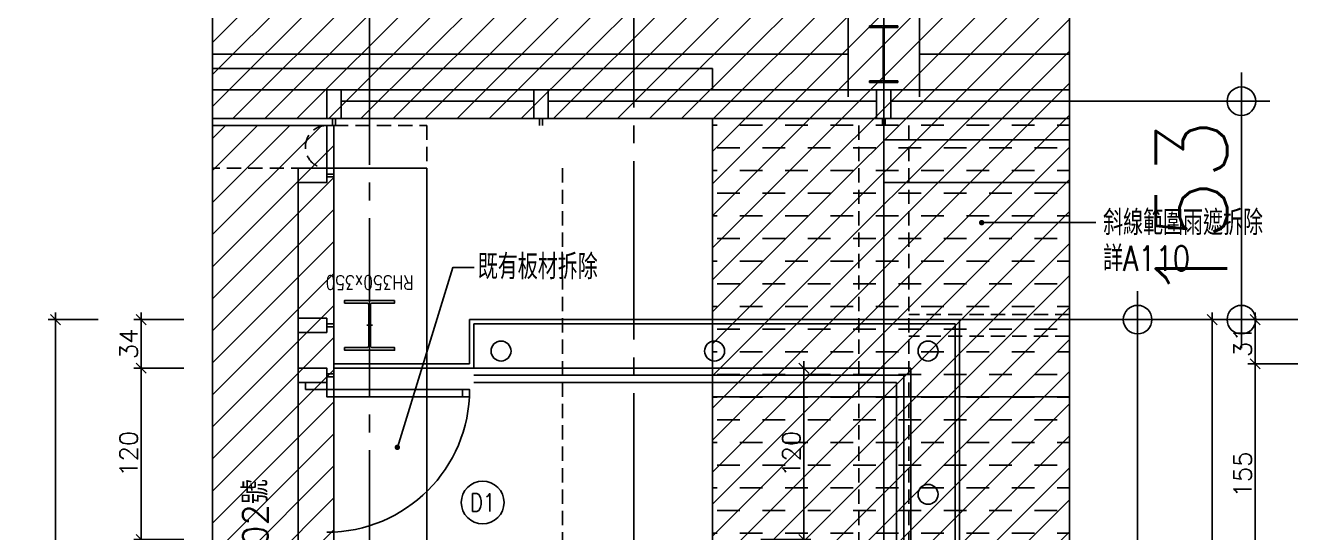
# Model space of a CAD drawing. Extents: x -8100 to 9725, y -5500 to 5149.
# Drawn here: x 119 to 1019, y 715 to 1070 of the extents above; entities that cross this region are included whole.
import ezdxf
from ezdxf.enums import TextEntityAlignment as Align
from ezdxf.xclip import XClip

# ---------------------------------------------------------------- set-up
doc = ezdxf.new("R2010")
doc.units = 0
doc.header["$LTSCALE"] = 50
doc.header["$XCLIPFRAME"] = 0
for name, pattern in [('COL-CEN-LIN', [3.25, 2.5, -0.25, 0.25, -0.25]), ('HIDDEN', [0.3, 0.2, -0.1]), ('XFa-20-FF1Stair$0$RDR1xFa-20$0$HIDDEN', [0.3, 0.2, -0.1]), ('XFa-20-FF1Stair$0$XFa-20$0$XFa-20$0$HIDDEN', [0.3, 0.2, -0.1])]:
    doc.linetypes.add(name, pattern=pattern)
for name, color, linetype in [('12', 12, 'Continuous'), ('CCL', 15, 'COL-CEN-LIN'), ('COL-S', 2, 'Continuous'), ('Demolishment', 15, 'Continuous'), ('DIM', 12, 'Continuous'), ('DOR', 4, 'Continuous'), ('FLOOR', 8, 'Continuous'), ('HATCH', 15, 'Continuous'), ('HR', 4, 'Continuous'), ('ina', 4, 'Continuous'), ('inl', 12, 'Continuous'), ('INT', 4, 'Continuous'), ('MD', 12, 'Continuous'), ('ND', 4, 'Continuous'), ('TXT', 4, 'Continuous'), ('WIN', 12, 'Continuous'), ('WIN-S', 4, 'Continuous'), ('XFa-20-FF1Stair$0$BLOCK', 7, 'Continuous'), ('XFa-20-FF1Stair$0$RDR1xFa-20$0$4', 4, 'Continuous'), ('XFa-20-FF1Stair$0$RDR1xFa-20$0$8', 8, 'Continuous'), ('XFa-20-FF1Stair$0$RDR1xFa-20$0$COL-S', 2, 'Continuous'), ('XFa-20-FF1Stair$0$RDR1xFa-20$0$EXPANSION', 6, 'XFa-20-FF1Stair$0$RDR1xFa-20$0$HIDDEN'), ('XFa-20-FF1Stair$0$RDR1xFa-20$0$HID-BEAM', 5, 'XFa-20-FF1Stair$0$RDR1xFa-20$0$HIDDEN'), ('XFa-20-FF1Stair$0$RDR1xFa-20$0$WIN-S', 4, 'Continuous'), ('XFa-20-FF1Stair$0$WALL-V', 3, 'Continuous'), ('XFa-20-FF1Stair$0$WIN', 12, 'Continuous'), ('XFa-20-FF1Stair$0$WIN-S', 4, 'Continuous'), ('XFa-20-FF1Stair$0$XFa-20$0$XFa-20$0$8', 8, 'Continuous'), ('XFa-20-FF1Stair$0$XFa-20$0$XFa-20$0$COL-H', 2, 'Continuous'), ('XFa-20-FF1Stair$0$XFa-20$0$XFa-20$0$CURTAIN-WALL-AL', 6, 'Continuous'), ('XFa-20-FF1Stair$0$XFa-20$0$XFa-20$0$HID', 5, 'XFa-20-FF1Stair$0$XFa-20$0$XFa-20$0$HIDDEN'), ('XREF', 7, 'Continuous')]:
    doc.layers.add(name, color=color, linetype=linetype)
doc.layers.add('空橋投影線', color=44, linetype='HIDDEN', plot=False)
doc.styles.add('CHINA', font='romans2.shx', dxfattribs={"bigfont": 'chineset.shx'})
doc.styles.add('DIM', font='simplex.shx', dxfattribs={"bigfont": 'chineset.shx'})
doc.styles.add('XFa-20-FF1Stair$0$RDR1xFa-20$0$DIM', font='simplex.shx', dxfattribs={"width": 0.8, "bigfont": 'chineset.shx'})
doc.dimstyles.new('CIRM', dxfattribs={"dimtxt": 50, "dimasz": 20, "dimexe": 20, "dimexo": 0, "dimgap": 10, "dimtad": 1, "dimdsep": 46, "dimtxsty": 'DIM', "dimblk": 'CIR', "dimblk1": 'CIR', "dimblk2": 'CIR', "dimsah": 1, "dimcen": 10, "dimdle": 20, "dimclrd": 256, "dimclre": 256, "dimclrt": 6, "dimadec": 0, "dimazin": 0, "dimtfac": 1, "dimtix": 1, "dimtmove": 2, "dimatfit": 3, "dimldrblk": 'CIR', "dimfxl": 1, "dimtolj": 1, "dimtzin": 0, "dimarcsym": 0})
doc.dimstyles.new('SLASHS', dxfattribs={"dimscale": 0.5, "dimtxt": 25, "dimasz": 10, "dimexe": 10, "dimexo": 0, "dimgap": 5, "dimtad": 1, "dimdsep": 46, "dimtxsty": 'DIM', "dimblk1": 'SLASH', "dimblk2": 'SLASH', "dimsah": 1, "dimcen": 10, "dimdle": 10, "dimclrd": 256, "dimclre": 256, "dimclrt": 6, "dimadec": 0, "dimazin": 0, "dimtfac": 1, "dimtix": 1, "dimtmove": 2, "dimatfit": 3, "dimldrblk": 'SLASH', "dimfxl": 1, "dimtolj": 1, "dimtzin": 0, "dimarcsym": 0})

# ---------------------------------------------------------------- blocks, each defined once
blk = doc.blocks.new('purlin')
at = {"layer": 'WIN-S'}
for p, q in [((-1, 0), (-1, -5)), ((1, 0), (1, -5))]:
    blk.add_line(p, q, dxfattribs=at)
blk.add_lwpolyline([(-5, -25), (5, -25), (5, -5), (-5, -5)], close=True, dxfattribs=at)
blk = doc.blocks.new('SLASH')
blk.add_line((1, 0), (-1, 0))
at = {"color": 3}
blk.add_line((-0.71, -0.71), (0.71, 0.71), dxfattribs=at)
blk = doc.blocks.new('*D14')
at = {"layer": 'Defpoints', "color": 0, "transparency": 16777216}
for p in [(634, 830), (634, 710), (664, 710)]:
    blk.add_point(p, dxfattribs=at)
at = {"layer": 'DIM', "lineweight": -2, "transparency": 16777216}
for p, q in [((634, 830), (669, 830)), ((664, 825), (664, 715)), ((634, 710), (669, 710))]:
    blk.add_line(p, q, dxfattribs=at)
at = {"layer": 'DIM', "lineweight": -2, "transparency": 16777216, "xscale": 5, "yscale": 5, "zscale": 5}
for p, rotation in [((664, 830), 90), ((664, 710), 270)]:
    blk.add_blockref('SLASH', p, dxfattribs=dict(at, rotation=rotation))
at = {"layer": 'DIM', "color": 6, "transparency": 16777216, "insert": (655.25, 770), "char_height": 12.5, "attachment_point": 5, "rotation": 90, "style": 'DIM'}
blk.add_mtext('\\A1;120', dxfattribs=at)
blk = doc.blocks.new('*D21')
at = {"layer": 'Defpoints', "color": 0, "transparency": 16777216}
for p in [(230, 830), (200, 710), (230, 710)]:
    blk.add_point(p, dxfattribs=at)
at = {"layer": 'DIM', "lineweight": -2, "transparency": 16777216}
for p, q in [((230, 830), (195, 830)), ((200, 825), (200, 715)), ((230, 710), (195, 710))]:
    blk.add_line(p, q, dxfattribs=at)
at = {"layer": 'DIM', "lineweight": -2, "transparency": 16777216, "xscale": 5, "yscale": 5, "zscale": 5}
for p, rotation in [((200, 830), 90), ((200, 710), 270)]:
    blk.add_blockref('SLASH', p, dxfattribs=dict(at, rotation=rotation))
at = {"layer": 'DIM', "color": 6, "transparency": 16777216, "insert": (191.25, 770), "char_height": 12.5, "attachment_point": 5, "rotation": 90, "style": 'DIM'}
blk.add_mtext('\\A1;120', dxfattribs=at)
blk = doc.blocks.new('*D22')
at = {"layer": 'Defpoints', "color": 0, "transparency": 16777216}
for p in [(170, 864), (140, 252), (170, 252)]:
    blk.add_point(p, dxfattribs=at)
at = {"layer": 'DIM', "lineweight": -2, "transparency": 16777216}
for p, q in [((170, 864), (135, 864)), ((140, 859), (140, 257)), ((170, 252), (135, 252))]:
    blk.add_line(p, q, dxfattribs=at)
at = {"layer": 'DIM', "lineweight": -2, "transparency": 16777216, "xscale": 5, "yscale": 5, "zscale": 5}
for p, rotation in [((140, 864), 90), ((140, 252), 270)]:
    blk.add_blockref('SLASH', p, dxfattribs=dict(at, rotation=rotation))
at = {"layer": 'DIM', "color": 6, "transparency": 16777216, "insert": (131.25, 558), "char_height": 12.5, "attachment_point": 5, "rotation": 90, "style": 'DIM'}
blk.add_mtext('\\A1;612', dxfattribs=at)
blk = doc.blocks.new('XFa-20-FF1Stair$0$XFa-20$0$XFa-20$0$COL-H')
at = {"layer": 'XFa-20-FF1Stair$0$XFa-20$0$XFa-20$0$COL-H'}
for p, q in [((9.95, 19.8), (-9.95, 19.8)), ((-9.95, 19.8), (-9.95, 18.7)), ((-9.95, 18.7), (-1.05, 18.7)), ((1.05, 18.7), (9.95, 18.7)), ((9.95, 18.7), (9.95, 19.8)), ((-0.35, 18), (-0.35, -18)), ((0.35, -18), (0.35, 18)), ((-1.05, -18.7), (-9.95, -18.7)), ((-9.95, -18.7), (-9.95, -19.8)), ((-9.95, -19.8), (9.95, -19.8)), ((9.95, -18.7), (1.05, -18.7)), ((9.95, -19.8), (9.95, -18.7))]:
    blk.add_line(p, q, dxfattribs=at)
for centre, start, end in [((-1.05, 18), 0, 90), ((1.05, 18), 90, 180), ((-1.05, -18), 270, 0), ((1.05, -18), 180, 270)]:
    blk.add_arc(centre, 0.7, start, end, dxfattribs=at)
blk = doc.blocks.new('XFa-20-FF1Stair$0$purlin')
at = {"layer": 'XFa-20-FF1Stair$0$WIN-S'}
for p, q in [((-1, 0), (-1, -5)), ((1, 0), (1, -5))]:
    blk.add_line(p, q, dxfattribs=at)
blk.add_lwpolyline([(-5, -25), (5, -25), (5, -5), (-5, -5)], close=True, dxfattribs=at)
blk = doc.blocks.new('XFa-20-FF1Stair$0$RDR1xFa-20$0$purlin')
at = {"layer": 'XFa-20-FF1Stair$0$RDR1xFa-20$0$WIN-S'}
for p, q in [((-1, 0), (-1, -5)), ((1, 0), (1, -5))]:
    blk.add_line(p, q, dxfattribs=at)
blk.add_lwpolyline([(-5, -25), (5, -25), (5, -5), (-5, -5)], close=True, dxfattribs=at)
blk = doc.blocks.new('XFa-20-FF1Stair$0$RDR1xFa-20$0$RH350x350')
at = {"layer": 'Defpoints'}
for p, q in [((-2, 0), (2, 0)), ((0, -2), (0, 2))]:
    blk.add_line(p, q, dxfattribs=at)
at = {"layer": 'XFa-20-FF1Stair$0$RDR1xFa-20$0$COL-S'}
blk.add_lwpolyline([(-17.5, -17.5), (17.5, -17.5), (17.5, -15.6), (1.8, -15.6, -0.414214), (0.6, -14.4), (0.6, 14.4, -0.414214), (1.8, 15.6), (17.5, 15.6), (17.5, 17.5), (-17.5, 17.5), (-17.5, 15.6), (-1.8, 15.6, -0.414214), (-0.6, 14.4), (-0.6, -14.4, -0.414214), (-1.8, -15.6), (-17.5, -15.6)], format="xyb", close=True, dxfattribs=at)
at = {"layer": 'Defpoints', "style": 'XFa-20-FF1Stair$0$RDR1xFa-20$0$DIM', "width": 0.8}
blk.add_text('RH350x350', height=10, dxfattribs=at).set_placement((0, -30), align=Align.MIDDLE_CENTER)
blk = doc.blocks.new('XFa-20-FF1Stair$0$RDR1xFa-20')
at = {"layer": 'XFa-20-FF1Stair$0$RDR1xFa-20$0$4'}
blk.add_line((28394.42, 20233.33), (28977.71, 20655.44), dxfattribs=at)
at = {"layer": 'XFa-20-FF1Stair$0$RDR1xFa-20$0$8'}
blk.add_line((28341.65, 20306.24), (28924.94, 20728.35), dxfattribs=at)
at = {"layer": 'XFa-20-FF1Stair$0$RDR1xFa-20$0$EXPANSION'}
for points in [[(28644.39, 21167.2), (28960.97, 20729.73), (28936.67, 20712.14), (28620.09, 21149.61)], [(28936.67, 20712.14), (28960.97, 20729.73), (28963.9, 20725.68), (28939.6, 20708.09)], [(28939.6, 20708.09), (28963.9, 20725.68), (29002.01, 20673.02), (28977.71, 20655.44)]]:
    blk.add_lwpolyline(points, close=True, dxfattribs=at)
blk.add_arc((28948.82, 20720.94), 15, 35.89192, 215.89192, dxfattribs=at)
at = {"layer": 'XFa-20-FF1Stair$0$RDR1xFa-20$0$WIN-S'}
for p, q in [((28360.36, 20288.92), (28939.6, 20708.09)), ((28939.6, 20708.09), (28977.71, 20655.44))]:
    blk.add_line(p, q, dxfattribs=at)
at = {"layer": 'XFa-20-FF1Stair$0$RDR1xFa-20$0$COL-S', "rotation": 125.8919153993988}
blk.add_blockref('XFa-20-FF1Stair$0$RDR1xFa-20$0$RH350x350', (28865.14, 20623.35), dxfattribs=at)
at = {"layer": 'XFa-20-FF1Stair$0$RDR1xFa-20$0$WIN-S', "xscale": -0.9999999999999997, "rotation": 215.8919153993795}
for p in [(28935.55, 20705.16), (28850.49, 20643.61)]:
    blk.add_blockref('XFa-20-FF1Stair$0$RDR1xFa-20$0$purlin', p, dxfattribs=at)
blk = doc.blocks.new('XFa-20-FF1Stair')
at = {"layer": 'XFa-20-FF1Stair$0$RDR1xFa-20$0$HID-BEAM'}
for p, q in [((5202.5, -690), (5202.5, -345)), ((5237.5, -690), (5237.5, -345))]:
    blk.add_line(p, q, dxfattribs=at)
at = {"layer": 'XFa-20-FF1Stair$0$WALL-V'}
for p, q in [((4689.55, -310), (5100, -310)), ((5100, -325), (5100, -310)), ((4689.55, -325), (4830, -325))]:
    blk.add_line(p, q, dxfattribs=at)
at = {"layer": 'XFa-20-FF1Stair$0$WIN'}
for p, q in [((4840, -325), (4975, -325)), ((4985, -325), (5215, -325)), ((5225, -325), (5455, -325)), ((4840, -345), (4975, -345)), ((4985, -345), (5215, -345)), ((5225, -345), (5455, -345))]:
    blk.add_line(p, q, dxfattribs=at)
at = {"layer": 'XFa-20-FF1Stair$0$WIN-S'}
for p, q in [((4840, -333), (4975, -333)), ((4985, -333), (5215, -333)), ((5225, -333), (5455, -333))]:
    blk.add_line(p, q, dxfattribs=at)
at = {"layer": 'XFa-20-FF1Stair$0$XFa-20$0$XFa-20$0$8'}
for p, q in [((5195.05, -330), (5195.05, -265.2)), ((5244.95, -330), (5244.95, -265.2)), ((4284.95, -300), (5195.05, -300)), ((5244.95, -300), (6155.05, -300)), ((5220, -540), (10020, -540))]:
    blk.add_line(p, q, dxfattribs=at)
at = {"layer": 'XFa-20-FF1Stair$0$XFa-20$0$XFa-20$0$CURTAIN-WALL-AL'}
for p, q in [((5100, -820), (5100, -345)), ((5220, -820), (5220, -345)), ((5220, -360), (10020, -360)), ((5220, -390), (10020, -390)), ((5220, -540), (5100, -540))]:
    blk.add_line(p, q, dxfattribs=at)
at = {"layer": 'XFa-20-FF1Stair$0$XFa-20$0$XFa-20$0$HID'}
for p, q in [((5682.5, -482.5), (5237.5, -482.5)), ((5682.5, -497.5), (5237.5, -497.5))]:
    blk.add_line(p, q, dxfattribs=at)
at = {"layer": 'XFa-20-FF1Stair$0$BLOCK', "rotation": 54.10808460062053}
blk.add_blockref('XFa-20-FF1Stair$0$RDR1xFa-20', (4645.058, -35964.963), dxfattribs=at)
at = {"layer": 'XFa-20-FF1Stair$0$WIN-S', "xscale": -1, "rotation": 180}
for p in [(4835, -350), (4980, -350), (5220, -350)]:
    blk.add_blockref('XFa-20-FF1Stair$0$purlin', p, dxfattribs=at)
at = {"layer": 'XFa-20-FF1Stair$0$XFa-20$0$XFa-20$0$COL-H'}
blk.add_blockref('XFa-20-FF1Stair$0$XFa-20$0$XFa-20$0$COL-H', (5220, -300), dxfattribs=at)
blk = doc.blocks.new('*D58')
at = {"layer": 'Defpoints', "color": 0, "transparency": 16777216}
for p in [(950, 864), (980, 864), (980, 252)]:
    blk.add_point(p, dxfattribs=at)
at = {"layer": 'DIM', "lineweight": -2, "transparency": 16777216}
for p, q in [((980, 864), (945, 864)), ((950, 257), (950, 859)), ((980, 252), (945, 252))]:
    blk.add_line(p, q, dxfattribs=at)
at = {"layer": 'DIM', "lineweight": -2, "transparency": 16777216, "xscale": 5, "yscale": 5, "zscale": 5}
for p, rotation in [((950, 864), 90), ((950, 252), 270)]:
    blk.add_blockref('SLASH', p, dxfattribs=dict(at, rotation=rotation))
at = {"layer": 'DIM', "color": 6, "transparency": 16777216, "insert": (941.25, 558), "char_height": 12.5, "attachment_point": 5, "rotation": 90, "style": 'DIM'}
blk.add_mtext('\\A1;612', dxfattribs=at)
blk = doc.blocks.new('*D61')
at = {"layer": 'Defpoints', "color": 0, "transparency": 16777216}
for p in [(980, 864), (1010, 864), (1010, 833)]:
    blk.add_point(p, dxfattribs=at)
at = {"layer": 'DIM', "lineweight": -2, "transparency": 16777216}
for p, q in [((1010, 864), (975, 864)), ((980, 838), (980, 859)), ((1010, 833), (975, 833))]:
    blk.add_line(p, q, dxfattribs=at)
at = {"layer": 'DIM', "lineweight": -2, "transparency": 16777216, "xscale": 5, "yscale": 5, "zscale": 5}
for p, rotation in [((980, 864), 90), ((980, 833), 270)]:
    blk.add_blockref('SLASH', p, dxfattribs=dict(at, rotation=rotation))
at = {"layer": 'DIM', "color": 6, "transparency": 16777216, "insert": (971.25, 848.5), "char_height": 12.5, "attachment_point": 5, "rotation": 90, "style": 'DIM'}
blk.add_mtext('\\A1;31', dxfattribs=at)
blk = doc.blocks.new('*D62')
at = {"layer": 'Defpoints', "color": 0, "transparency": 16777216}
for p in [(980, 833), (1010, 833), (1010, 678)]:
    blk.add_point(p, dxfattribs=at)
at = {"layer": 'DIM', "lineweight": -2, "transparency": 16777216}
for p, q in [((1010, 833), (975, 833)), ((980, 683), (980, 828)), ((1010, 678), (975, 678))]:
    blk.add_line(p, q, dxfattribs=at)
at = {"layer": 'DIM', "lineweight": -2, "transparency": 16777216, "xscale": 5, "yscale": 5, "zscale": 5}
for p, rotation in [((980, 833), 90), ((980, 678), 270)]:
    blk.add_blockref('SLASH', p, dxfattribs=dict(at, rotation=rotation))
at = {"layer": 'DIM', "color": 6, "transparency": 16777216, "insert": (971.25, 755.5), "char_height": 12.5, "attachment_point": 5, "rotation": 90, "style": 'DIM'}
blk.add_mtext('\\A1;155', dxfattribs=at)
blk = doc.blocks.new('no-d')
at = {"layer": 'MD'}
blk.add_circle((0, 0), 30, dxfattribs=at)
at = {"layer": 'ND', "style": 'CHINA', "width": 0.8}
blk.add_attdef('NO', text='', height=25, dxfattribs=at).set_placement((0, 0), align=Align.MIDDLE)
blk = doc.blocks.new('*D80')
at = {"layer": 'Defpoints', "color": 0, "transparency": 16777216}
for p in [(230, 864), (200, 830), (230, 830)]:
    blk.add_point(p, dxfattribs=at)
at = {"layer": 'DIM', "lineweight": -2, "transparency": 16777216}
for p, q in [((230, 864), (195, 864)), ((200, 859), (200, 835)), ((230, 830), (195, 830))]:
    blk.add_line(p, q, dxfattribs=at)
at = {"layer": 'DIM', "lineweight": -2, "transparency": 16777216, "xscale": 5, "yscale": 5, "zscale": 5}
for p, rotation in [((200, 864), 90), ((200, 830), 270)]:
    blk.add_blockref('SLASH', p, dxfattribs=dict(at, rotation=rotation))
at = {"layer": 'DIM', "color": 6, "transparency": 16777216, "insert": (191.25, 847), "char_height": 12.5, "attachment_point": 5, "rotation": 90, "style": 'DIM'}
blk.add_mtext('\\A1;34', dxfattribs=at)
blk = doc.blocks.new('CIR')
at = {"color": 0}
blk.add_line((1, 0), (-1, 0), dxfattribs=at)
at = {"color": 3}
blk.add_circle((0, 0), 0.5, dxfattribs=at)
blk = doc.blocks.new('*D337')
at = {"layer": '12', "lineweight": -2, "transparency": 16777216}
for p, q in [((773, 864), (917.73, 864)), ((897.73, 272), (897.73, 844)), ((773, 252), (917.73, 252))]:
    blk.add_line(p, q, dxfattribs=at)
at = {"layer": 'Defpoints', "color": 0, "transparency": 16777216}
for p in [(773, 864), (897.73, 864), (773, 252)]:
    blk.add_point(p, dxfattribs=at)
at = {"layer": '12', "lineweight": -2, "transparency": 16777216, "xscale": 20, "yscale": 20, "zscale": 20}
for p, rotation in [((897.73, 864), 90), ((897.73, 252), 270)]:
    blk.add_blockref('CIR', p, dxfattribs=dict(at, rotation=rotation))
at = {"layer": '12', "color": 6, "transparency": 16777216, "insert": (862.73, 558), "char_height": 50, "attachment_point": 5, "rotation": 90, "style": 'DIM'}
blk.add_mtext('\\A1;612', dxfattribs=at)
blk = doc.blocks.new('*D338')
at = {"layer": '12', "lineweight": -2, "transparency": 16777216}
for p, q in [((850, 1017), (990.41, 1017)), ((970.41, 884), (970.41, 997)), ((850, 864), (990.41, 864))]:
    blk.add_line(p, q, dxfattribs=at)
at = {"layer": 'Defpoints', "color": 0, "transparency": 16777216}
for p in [(850, 1017), (970.41, 1017), (850, 864)]:
    blk.add_point(p, dxfattribs=at)
at = {"layer": '12', "lineweight": -2, "transparency": 16777216, "xscale": 20, "yscale": 20, "zscale": 20}
for p, rotation in [((970.41, 1017), 90), ((970.41, 864), 270)]:
    blk.add_blockref('CIR', p, dxfattribs=dict(at, rotation=rotation))
at = {"layer": '12', "color": 6, "transparency": 16777216, "insert": (935.41, 940.5), "char_height": 50, "attachment_point": 5, "rotation": 90, "style": 'DIM'}
blk.add_mtext('\\A1;153', dxfattribs=at)

msp = doc.modelspace()

# ---------------------------------------------------------------- hatches: boundary and pattern name
at = {"layer": 'Demolishment'}
h = msp.add_hatch(dxfattribs=at)
h.set_pattern_fill('DASH', color=256, scale=5)
h.paths.add_polyline_path([(600, 1005), (850, 1005), (850, 530), (600, 530)])
at = {"layer": 'HATCH'}
h = msp.add_hatch(dxfattribs=at)
h.set_pattern_fill('LINE', color=256, scale=5, angle=45)
h.paths.add_polyline_path([(850, 1150), (850, 530), (600, 530), (600, 1005), (250, 1005), (250, 1150)])
h = msp.add_hatch(dxfattribs=at)
h.set_pattern_fill('LINE', color=256, scale=5, angle=45)
h.paths.add_polyline_path([(410, 160), (410, 250), (335, 250), (334.999, 1000), (250, 1000), (250, 160)])

# ---------------------------------------------------------------- linework, layer by layer
at = {"layer": '12'}
for p, q in [((430, 864), (430, 833)), ((433, 861), (433, 830)), ((430, 833), (335, 833)), ((433, 830), (335, 830))]:
    msp.add_line(p, q, dxfattribs=at)
at = {"layer": 'CCL'}
for p, q in [((360, 160), (360, 2600)), ((545, 2600), (545, 160)), ((720, 160), (720, 2600))]:
    msp.add_line(p, q, dxfattribs=at)
at = {"layer": 'COL-S'}
for centre in [(452, 842), (601.5, 842), (751, 842), (751, 741.6)]:
    msp.add_circle(centre, 7, dxfattribs=at)
at = {"layer": 'Defpoints'}
for points in [[(250, 160), (850, 160), (850, 1200), (250, 1200)], [(850, 1150), (850, 530), (600, 530), (600, 1005), (250, 1005), (250, 1150)], [(410, 160), (410, 250), (335, 250), (334.999, 1000), (250, 1000), (250, 160)]]:
    msp.add_lwpolyline(points, close=True, dxfattribs=at)
at = {"layer": 'DOR'}
for points in [[(315, 815), (330, 815), (330, 820), (315, 820)], [(335, 810), (335, 815), (330, 815), (330, 810)], [(430, 810), (430, 815), (425, 815), (425, 810)]]:
    msp.add_lwpolyline(points, close=True, dxfattribs=at)
at = {"layer": 'FLOOR'}
for p, q in [((739, 830), (433, 830)), ((739, 670), (739, 830))]:
    msp.add_line(p, q, dxfattribs=at)
at = {"layer": 'HR'}
for p, q in [((734, 825), (433, 825)), ((729, 820), (433, 820)), ((729, 680), (729, 820)), ((734, 675), (734, 825))]:
    msp.add_line(p, q, dxfattribs=at)
at = {"layer": 'ina', "const_width": 1.875}
for points in [[(787.615, 931.919, -1), (789.49, 931.919, -1)], [(378.453, 774.515, -1), (380.328, 774.515, -1)]]:
    msp.add_lwpolyline(points, format="xyb", close=True, dxfattribs=at)
at = {"layer": 'inl'}
msp.add_line((788.552, 931.919), (868.552, 931.919), dxfattribs=at)
msp.add_lwpolyline([(379.39, 774.515), (418.217, 900.434), (433.217, 900.434)], dxfattribs=at)
at = {"layer": 'WIN'}
for p, q in [((773, 864), (430, 864)), ((770, 861), (433, 861)), ((770, 861), (770, 255)), ((773, 864), (773, 252)), ((335, 815), (425, 815)), ((425, 810), (335, 810))]:
    msp.add_line(p, q, dxfattribs=at)
msp.add_arc((330, 815), 100, 270, 0, dxfattribs=at)
at = {"layer": '空橋投影線'}
msp.add_line((495, 970), (495, 160), dxfattribs=at)

# ---------------------------------------------------------------- block references
at = {"layer": '12', "xscale": 0.5, "yscale": 0.5, "zscale": 0.5}
msp.add_blockref('no-d', (439.131, 735.869), dxfattribs=at).add_auto_attribs({'NO': 'D1'})
at = {"layer": 'WIN-S', "xscale": -1, "rotation": 270.0000000000032}
msp.add_blockref('purlin', (335, 825), dxfattribs=at)
at = {"layer": 'XREF'}
ref = msp.add_blockref('XFa-20-FF1Stair', (-4500, 1350), dxfattribs=at)
XClip(ref).set_block_clipping_path([(4750, -1190), (5350, -150)])

# ---------------------------------------------------------------- texts
at = {"layer": 'INT', "style": 'CHINA', "width": 0.8}
for s, p in [('斜線範圍雨遮拆除', (873.552, 931.919)), ('既有板材拆除', (435.717, 901.034)), ('詳A110', (873.552, 906.919))]:
    msp.add_text(s, height=17.5, dxfattribs=at).set_placement(p, align=Align.MIDDLE_LEFT)
at = {"layer": 'TXT', "style": 'DIM'}
msp.add_text('(110)科工(竹)建字第00002號', height=17.5, rotation=90, dxfattribs=at).set_placement((280, 610), align=Align.MIDDLE_CENTER)

# ---------------------------------------------------------------- dimensions: what is measured, and where the dimension line sits
at = {"layer": '12'}
for p1, p2, distance, picture, middle in [((850, 864), (850, 1017), -120.414, '*D338', (935.414, 940.5)), ((773, 252), (773, 864), -124.727, '*D337', (862.727, 558))]:
    dim = msp.add_aligned_dim(p1=p1, p2=p2, distance=distance, dimstyle='CIRM', override={"dimfxl": 10}, dxfattribs=at)
    dim.commit()
    dim.dimension.update_dxf_attribs({"geometry": picture, "text_midpoint": middle})
at = {"layer": 'DIM'}
for base, p1, p2, angle, picture, middle in [((140, 252), (170, 864), (170, 252), 270, '*D22', (131.25, 558)), ((200, 830), (230, 864), (230, 830), 270, '*D80', (191.25, 847)), ((950, 864), (980, 252), (980, 864), 90, '*D58', (941.25, 558)), ((980, 864), (1010, 833), (1010, 864), 90, '*D61', (971.25, 848.5)), ((980, 833), (1010, 678), (1010, 833), 90, '*D62', (971.25, 755.5)), ((200, 710), (230, 830), (230, 710), 270, '*D21', (191.25, 770)), ((664, 710), (634, 830), (634, 710), 270, '*D14', (655.25, 770))]:
    dim = msp.add_linear_dim(base=base, p1=p1, p2=p2, angle=angle, dimstyle='SLASHS', dxfattribs=at)
    dim.commit()
    dim.dimension.update_dxf_attribs({"geometry": picture, "text_midpoint": middle})

doc.saveas('drawing.dxf')
